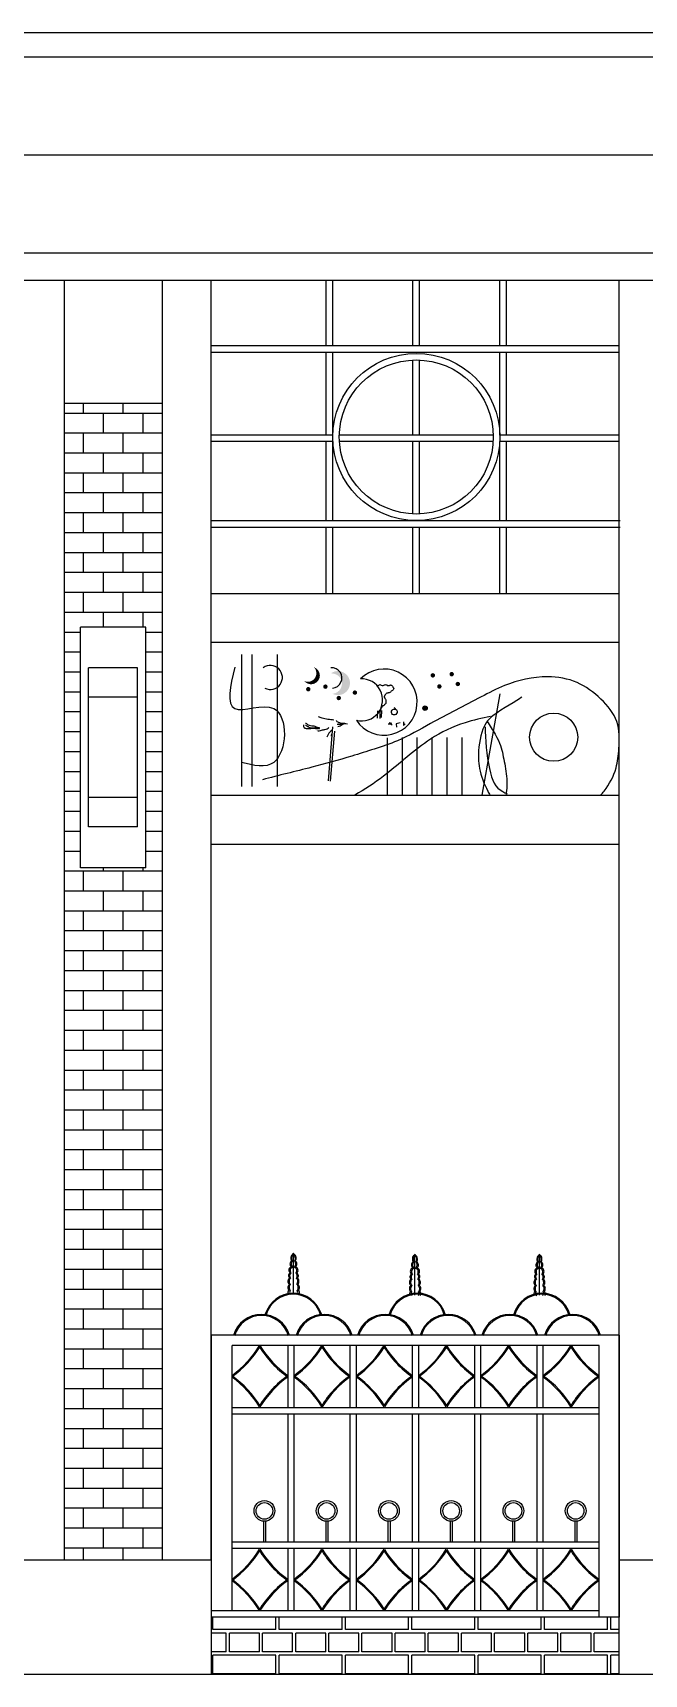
# Model space of a CAD drawing. Extents: x 3796 to 53512, y 4092 to 20812.
# Drawn here: x 39487 to 43234, y 9162 to 19214 of the extents above; entities that cross this region are included whole.
import ezdxf

# ---------------------------------------------------------------- set-up
doc = ezdxf.new("R2010")
doc.units = 0
doc.layers.get('0').update_dxf_attribs({"linetype": 'CONTINUOUS'})
for name, color, linetype in [('C1', 6, 'CONTINUOUS'), ('C2', 5, 'CONTINUOUS'), ('LAYER1', 3, 'CONTINUOUS'), ('LAYER2', 4, 'CONTINUOUS'), ('S1', 140, 'CONTINUOUS'), ('S2', 3, 'CONTINUOUS'), ('WALL', 7, 'CONTINUOUS')]:
    doc.layers.add(name, color=color, linetype=linetype)

msp = doc.modelspace()

# ---------------------------------------------------------------- hatches: boundary and pattern name
h = msp.add_hatch()
h.set_pattern_fill('AR-B816', color=256, scale=0.6, style=0)
h.set_pattern_definition([(180, (35652.68008801899, 5912.27913622913), (0, 121.92), []), (90, (35652.68008801899, 5912.27913622913), (121.92, 121.92), [121.92, -121.92])])
h.paths.add_polyline_path([(39681.96465983039, 16946.0423592557), (40281.93411965232, 16946.0423592557), (40281.93411965232, 9861.903198441878), (39681.96465983039, 9861.903198441878)])
h.paths.add_polyline_path([(39781.96465983039, 15574.76394182938), (39781.96465983039, 14100.18327650123), (40181.93411965232, 14100.18327650123), (40181.93411965232, 15574.76394182938)], flags=16)
h.paths.add_polyline_path([(39831.96465983039, 15324.76394182939), (39831.96465983039, 14350.18327650124), (40131.93411965232, 14350.18327650123), (40131.93411965232, 15324.76394182939)], flags=0)
h.paths.add_polyline_path([(39831.96465983039, 15144.76394182938), (39831.96465983039, 15324.76394182939), (40131.93411965232, 15324.76394182939), (40131.93411965232, 15144.76394182939)], flags=0)
h.paths.add_polyline_path([(40131.93411965232, 14530.18327650123), (39831.96465983039, 14530.18327650124), (39831.96465983039, 15144.76394182939), (40131.93411965232, 15144.76394182939)], flags=0)
h.paths.add_polyline_path([(39831.96465983039, 14350.18327650124), (39831.96465983039, 14530.18327650123), (40131.93411965232, 14530.18327650123), (40131.93411965232, 14350.18327650123)], flags=0)
h = msp.add_hatch()
h.set_pattern_fill('AR-BRELM', color=9, scale=2, style=0)
h.set_pattern_definition([(180, (39351.72380450536, 5912.27913622913), (0, 270.968), [387.35, -19.05]), (180, (39351.72380450536, 6026.579136229129), (0, 270.968), [387.35, -19.05]), (180, (39250.12380450537, 6047.76273622913), (0, 270.968), [184.15, -19.05]), (180, (39250.12380450537, 6162.06313622913), (0, 270.968), [184.15, -19.05]), (90, (39351.72380450536, 5912.27913622913), (406.4, 2.488400110967071e-14), [114.3, -156.6672]), (90, (39370.77380450536, 5912.27913622913), (406.4, 2.488400110967071e-14), [114.3, -156.6672]), (90, (39250.12380450537, 6047.76273622913), (203.2, 1.244200055483535e-14), [114.3, -156.6672]), (90, (39269.17380450536, 6047.76273622913), (203.2, 1.244200055483535e-14), [114.3, -156.6672])])
h.paths.add_polyline_path([(43081.00837631676, 9511.903198441878), (43081.00837631676, 9161.903198441878), (40581.96465983039, 9161.903198441878), (40581.96465983039, 9511.903198441883)])
at = {"layer": 'S1'}
h = msp.add_hatch(color=0, dxfattribs=at)
edge = h.paths.add_edge_path()
edge.add_arc((41192.72903657464, 15277.90601726151), 53.66353730813665, 219.5939365912793, 431.7047182304001)
edge.add_arc((41172.49627839558, 15291.73410551713), 52.46827796390704, -113.73556782920753, 45.03422265088642, ccw=False)
h = msp.add_hatch(color=0, dxfattribs=at)
edge = h.paths.add_edge_path()
edge.add_arc((41357.36004481212, 15231.35171650339), 73.58326706193658, 242.9458096081746, 486.5887602035631)
edge.add_arc((41319.22080736486, 15228.17100473667), 62.52556347338918, -85.71557468755441, 95.25014449929239, ccw=False)
h = msp.add_hatch(color=0, dxfattribs=at)
edge = h.paths.add_edge_path()
edge.add_arc((41938.64176915313, 15278.57639229681), 13.5397979893374, 0, 360)
h = msp.add_hatch(color=0, dxfattribs=at)
edge = h.paths.add_edge_path()
edge.add_arc((42054.26378632233, 15286.11118060834), 13.5397979893374, 0, 360)
h = msp.add_hatch(color=0, dxfattribs=at)
edge = h.paths.add_edge_path()
edge.add_arc((41175.2796654303, 15193.85833656453), 13.5397979893374, 0, 360)
h = msp.add_hatch(color=0, dxfattribs=at)
edge = h.paths.add_edge_path()
edge.add_arc((41280.2435952345, 15209.43509901607), 13.5397979893374, 0, 360)
h = msp.add_hatch(color=0, dxfattribs=at)
edge = h.paths.add_edge_path()
edge.add_arc((41461.07253681492, 15173.08932510147), 13.5397979893374, 0, 360)
h = msp.add_hatch(color=0, dxfattribs=at)
edge = h.paths.add_edge_path()
edge.add_arc((41978.85812639414, 15210.76326665914), 13.5397979893374, 0, 360)
h = msp.add_hatch(color=0, dxfattribs=at)
edge = h.paths.add_edge_path()
edge.add_arc((42091.96661628641, 15225.83285869913), 13.5397979893374, 0, 360)
h = msp.add_hatch(color=0, dxfattribs=at)
edge = h.paths.add_edge_path()
edge.add_arc((41362.34409321621, 15139.85889442701), 13.5397979893374, 0, 360)
h = msp.add_hatch(color=0, dxfattribs=at)
edge = h.paths.add_edge_path()
edge.add_arc((41890.88483008141, 15077.64863204356), 13.5397979893374, 0, 360)

# ---------------------------------------------------------------- linework, layer by layer
msp.add_line((39682.39313573887, 16946.0423592557), (40281.93411965232, 16946.0423592557))
at = {"color": 3}
for p, q in [((40581.00837631676, 11237.40319844185), (40581.00837631676, 9511.903198441883)), ((43081.00837631676, 11237.40319844186), (40581.00837631676, 11237.40319844185)), ((40708.00837631676, 9550.04605558473), (40708.00837631676, 11173.83176987043)), ((42958.43694774528, 11173.83176987044), (40708.00837631676, 11173.83176987043)), ((41051.29409060244, 10792.40319844188), (41051.29409060244, 11173.83176987044)), ((41089.43694774528, 10792.40319844188), (41089.43694774528, 11173.83176987044)), ((41432.72266203096, 10792.40319844188), (41432.72266203096, 11173.83176987044)), ((41470.86551917386, 10792.40319844188), (41470.86551917386, 11173.83176987044)), ((41814.1512334596, 10792.40319844188), (41814.1512334596, 11173.83176987044)), ((41852.29409060244, 10792.40319844188), (41852.29409060244, 11173.83176987044)), ((42195.57980488818, 10792.40319844188), (42195.57980488812, 11173.83176987044)), ((42233.72266203096, 10792.40319844188), (42233.72266203096, 11173.83176987044)), ((42577.00837631676, 10792.40319844188), (42577.00837631676, 11173.83176987044)), ((42615.1512334596, 10792.40319844188), (42615.1512334596, 11173.83176987044)), ((42958.43694774528, 9511.903198441878), (42958.43694774528, 11173.83176987044)), ((43081.00837631676, 11237.40319844186), (43081.00837631676, 9511.903198441878)), ((42958.43694774528, 10792.40319844186), (40708.00837631676, 10792.40319844186)), ((42958.43694774528, 10754.26034129901), (40708.00837631676, 10754.26034129901)), ((41051.29409060244, 9969.617484156168), (41051.29409060244, 10754.26034129902)), ((41089.43694774539, 9969.617484156168), (41089.43694774528, 10754.26034129902)), ((41432.72266203108, 9969.617484156168), (41432.72266203108, 10754.26034129902)), ((41470.86551917392, 9969.617484156168), (41470.86551917392, 10754.26034129902)), ((41814.1512334596, 9969.617484156168), (41814.1512334596, 10754.26034129902)), ((41852.29409060244, 9969.617484156168), (41852.29409060244, 10754.26034129902)), ((42195.57980488824, 9969.617484156168), (42195.57980488824, 10754.26034129902)), ((42233.72266203108, 9969.617484156168), (42233.72266203108, 10754.26034129902)), ((42577.00837631676, 9969.617484156168), (42577.00837631676, 10754.26034129902)), ((42615.1512334596, 9969.617484156168), (42615.1512334596, 10754.26034129902)), ((42958.43694774539, 9969.617484156168), (40708.00837631676, 9969.61748415616)), ((42958.43694774528, 9931.474627013298), (40708.00837631676, 9931.474627013291)), ((41051.29409060244, 9550.046055584733), (41051.29409060244, 9931.474627013298)), ((41089.43694774528, 9550.046055584733), (41089.43694774528, 9931.474627013298)), ((41432.72266203096, 9550.046055584733), (41432.72266203096, 9931.474627013298)), ((41470.86551917392, 9550.046055584733), (41470.86551917392, 9931.474627013298)), ((41814.1512334596, 9550.046055584733), (41814.1512334596, 9931.474627013298)), ((41852.29409060244, 9550.046055584733), (41852.29409060244, 9931.474627013298)), ((42195.57980488818, 9550.046055584733), (42195.57980488812, 9931.474627013298)), ((42233.72266203096, 9550.046055584733), (42233.72266203096, 9931.474627013298)), ((42577.00837631676, 9550.046055584733), (42577.00837631676, 9931.474627013298)), ((42615.1512334596, 9550.046055584733), (42615.1512334596, 9931.474627013298)), ((42958.43694774528, 9550.046055584748), (40581.00837631676, 9550.04605558473))]:
    msp.add_line(p, q, dxfattribs=at)
at = {"color": 2}
msp.add_line((43081.00837631676, 9511.903198441878), (40581.00837631676, 9511.903198441883), dxfattribs=at)
at = {"color": 6}
msp.add_line((4370.703942794167, 9161.903198441878), (53143.32671120177, 9161.903198441878), dxfattribs=at)
at = {"layer": 'C1', "color": 0}
for p, q in [((42349.58062712942, 15165.46987314151), (42238.38139420913, 14545.67639758668)), ((41658.78513183882, 14896.72800187822), (41658.78513183882, 14545.67639758668)), ((41750.1854590145, 14898.78428341355), (41750.1854590145, 14545.67639758668)), ((41841.5857861902, 14898.78428341355), (41841.5857861902, 14545.67639758668)), ((41932.98611336588, 14898.78428341355), (41932.98611336588, 14545.67639758668)), ((42024.38644054156, 14898.78428341355), (42024.38644054156, 14545.67639758668)), ((42115.78676771725, 14898.78428341355), (42115.78676771724, 14545.67639758668))]:
    msp.add_line(p, q, dxfattribs=at)
for points, knots in [([(42966.69646778852, 14545.67639758672), (42974.07020298843, 14553.57271562547), (43016.1157185924, 14601.86763477169), (43066.29159659224, 14697.27974901757), (43081.76770455109, 14844.47918721253), (43085.38130829905, 15003.05611690206), (42970.16322048405, 15141.16714962865), (42827.07886856185, 15248.57134104889), (42612.26908377498, 15284.73893142546), (42408.59008135678, 15237.25166539364), (42177.78447092504, 15117.50117916076), (41959.22974044507, 15005.5327645006), (41748.03057469548, 14882.64923801286), (41581.86408675316, 14827.3546504445), (41406.82222972254, 14773.26213372939), (41178.79774150105, 14708.21467089476), (40994.6443437874, 14666.65444765126), (40894.53817179666, 14638.97814549282)], [1322.016420127983, 1322.016420127983, 1322.016420127983, 1322.016420127983, 1350.61216508063, 1491.283228660395, 1596.307054165362, 1743.540751919066, 1891.607403821811, 2049.050699976684, 2210.831882761553, 2448.954584205213, 2588.682625787107, 2898.533089911914, 3099.628804733215, 3232.528199355137, 3360.534853383208, 3584.760311003462, 3859.688998143266, 3859.688998143266, 3859.688998143266, 3859.688998143266]), ([(42482.95561793888, 15146.5861885742), (42488.88584093613, 15140.20186037824), (42298.08889786834, 15041.98799158322), (42233.76750557496, 14948.51808348191), (42212.91665091459, 14808.5979904281), (42225.24349809264, 14680.11293266815), (42255.74770171247, 14606.79061354462), (42283.93903524787, 14553.82140105044), (42288.53647461645, 14545.67639758668)], [21.73046519035779, 21.73046519035779, 21.73046519035779, 21.73046519035779, 147.3147002819731, 265.8309807834028, 424.8593972372786, 479.1138593018229, 609.2597200527362, 633.358473244578, 633.358473244578, 633.358473244578, 633.358473244578]), ([(42271.36560997673, 14996.27846692808), (42287.04842154851, 14973.01673658186), (42352.01490213587, 14870.68224385104), (42364.62341048441, 14807.18841313414), (42392.25295330759, 14675.31369627807), (42393.78238700188, 14592.59353300381), (42386.96263318824, 14550.2581484997), (42386.14221394643, 14545.67639758668)], [116.252863353189, 116.252863353189, 116.252863353189, 116.252863353189, 200.4593652286806, 407.3942069712157, 591.3608311126418, 770.0981686327405, 791.8347867410607, 791.8347867410607, 791.8347867410607, 791.8347867410607]), ([(42260.21097736732, 14963.56653928327), (42257.92330899246, 14893.15129989817), (42282.18747870441, 14669.14019657545), (42324.98854625101, 14585.55384849637), (42384.46106198806, 14557.65023441946), (42393.37354890699, 14553.46862897753)], [148.4861633262509, 148.4861633262509, 148.4861633262509, 148.4861633262509, 391.8978106899884, 644.8650017791298, 689.4568826424105, 689.4568826424105, 689.4568826424105, 689.4568826424105])]:
    msp.add_open_spline(points, degree=3, knots=knots, dxfattribs=at)
at = {"layer": 'C2', "color": 0}
msp.add_open_spline([(42291.78906616291, 15027.22443833927), (42239.37729549016, 15015.92883268495), (42110.69135108963, 14988.1948778396), (41878.28318111267, 14876.03455248727), (41683.10513312463, 14685.89713954772), (41522.13859218889, 14580.27570399788), (41461.51688591678, 14545.67639758668)], degree=3, knots=[0, 0, 0, 0, 141.6853911020555, 347.8783129761464, 672.0105159860849, 856.3274892976178, 856.3274892976178, 856.3274892976178, 856.3274892976178], dxfattribs=at)
at = {"layer": 'LAYER1'}
for p, q in [((48780.63002693048, 19213.53203525393), (7214.632275710221, 19213.53203525393)), ((48780.63002693048, 17863.53203525393), (7214.632275710221, 17863.53203525393)), ((40580.97783613869, 9861.903198441878), (40580.97783613869, 17696.0423592557)), ((43080.97783613869, 9861.903198441878), (43080.97783613869, 17696.0423592557)), ((40580.97783613869, 15780.96688461427), (43080.97783613869, 15780.96688461428)), ((40581.93411965232, 14245.67639758668), (43080.97783613869, 14245.67639758668)), ((39382.39313573887, 9861.903198441878), (40581.93411965232, 9861.903198441878)), ((40581.93411965232, 9161.903198441878), (40581.93411965232, 9861.903198441878)), ((43080.97783613869, 9161.903198441878), (43080.97783613869, 9861.903198441878)), ((43080.97783613869, 9861.903198441878), (44280.51882005216, 9861.903198441878)), ((39382.39313573887, 9161.903198441878), (40581.93411965232, 9161.903198441878)), ((43080.97783613869, 9161.903198441878), (44280.51882005216, 9161.903198441878))]:
    msp.add_line(p, q, dxfattribs=at)
at = {"layer": 'LAYER1', "color": 4}
for p, q in [((48780.63002693048, 19063.53203525393), (7214.632275710221, 19063.53203525393)), ((48780.63002693048, 18463.53203525393), (7214.632275710221, 18463.53203525393)), ((48780.63002693048, 17696.0423592557), (7214.632275710221, 17696.0423592557)), ((39682.39313573887, 9861.903198441878), (39682.39313573887, 17696.0423592557)), ((40281.93411965232, 9861.903198441878), (40281.93411965232, 17696.0423592557)), ((41285.81431091972, 17296.07387574551), (41285.81431091972, 17692.86167414105)), ((41325.81431091972, 17296.07387574551), (41325.81431091972, 17692.86167414105)), ((41813.9453718371, 17696.04235925569), (41813.9453718371, 17296.07387574551)), ((41853.9453718371, 17696.04235925569), (41853.9453718371, 17296.07387574551)), ((42349.03890416287, 17296.07387574551), (42349.03890416287, 17696.04235925569)), ((42389.03890416287, 17296.07387574551), (42389.03890416287, 17696.04235925569)), ((43080.97783613869, 17296.07387574551), (40580.97783613869, 17296.07387574551)), ((43080.97783613869, 17256.07387574551), (40580.97783613869, 17256.07387574551)), ((41285.81431091972, 16750.33851673624), (41285.81431091972, 17256.07387574551)), ((41325.81431091972, 16750.33851673624), (41325.81431091972, 17256.07387574551)), ((41813.9453718371, 17209.66918184554), (41813.9453718371, 16750.33851673624)), ((41853.9453718371, 17209.96161542657), (41853.9453718371, 16750.33851673624)), ((42349.03890416287, 16750.33851673624), (42349.03890416287, 17256.07387574551)), ((42389.03890416287, 16750.33851673624), (42389.03890416287, 17256.07387574551)), ((41325.78035304991, 16750.33851673624), (40580.97783613869, 16750.33851673624)), ((41326.41921436037, 16710.33851673624), (40580.97783613869, 16710.33851673624)), ((41285.81431091972, 16226.99224955732), (41285.81431091972, 16710.33851673624)), ((41325.81431091972, 16226.9932489408), (41325.81431091972, 16710.33851673624)), ((42308.9901388174, 16750.33851673624), (41365.79195976725, 16750.33851673624)), ((42308.29699831503, 16710.33851673624), (41366.48510026962, 16710.33851673624)), ((41813.9453718371, 16710.33851673624), (41813.9453718371, 16267.34006202443)), ((41853.9453718371, 16710.33851673624), (41853.9453718371, 16267.0476284434)), ((43080.97783613869, 16710.33851673624), (42348.36288422428, 16710.33851673624)), ((43080.97783613869, 16750.33851673624), (42349.00174553473, 16750.33851673624)), ((42349.03890416287, 16227.0188137846), (42349.03890416287, 16710.33851673624)), ((42389.03890416287, 16227.01981316808), (42389.03890416287, 16710.33851673624)), ((40580.97733644697, 16226.97463949666), (43086.91240784377, 16227.0372492493)), ((40580.97833583043, 16186.97463950914), (43086.91340722725, 16187.03724926178)), ((41285.81431091972, 15780.96688461427), (41285.81431091972, 16186.99224954483)), ((41325.81431091972, 15780.96688461427), (41325.81431091972, 16186.99324892831)), ((41813.9453718371, 16187.00544468124), (41813.9453718371, 15780.96688461427)), ((41853.9453718371, 16187.00644406472), (41853.9453718371, 15780.96688461427)), ((42349.03890416287, 15780.96688461427), (42349.03890416287, 16187.01881377211)), ((42389.03890416287, 15780.96688461427), (42389.03890416287, 16187.01981315559)), ((39779.56253653853, 14100.18327650123), (39779.56253653853, 15574.76394182938)), ((40179.53199636048, 15574.76394182938), (39779.56253653853, 15574.76394182938)), ((40179.53199636048, 14100.18327650123), (40179.53199636048, 15574.76394182938)), ((40580.97783613869, 15480.96688461428), (43080.97783613869, 15480.96688461428)), ((39829.56253653853, 14350.18327650124), (39829.56253653853, 15324.76394182939)), ((40129.53199636048, 15324.76394182939), (39829.56253653853, 15324.76394182939)), ((40129.53199636048, 14350.18327650124), (40129.53199636048, 15324.76394182938)), ((40129.53199636048, 15144.76394182939), (39829.56253653853, 15144.76394182939)), ((40129.53199636048, 14530.18327650123), (39829.56253653853, 14530.18327650124)), ((40581.93411965232, 14545.67639758668), (43080.97783613869, 14545.67639758668)), ((40129.53199636048, 14350.18327650123), (39829.56253653853, 14350.18327650124)), ((40179.53199636048, 14100.18327650123), (39779.56253653853, 14100.18327650123))]:
    msp.add_line(p, q, dxfattribs=at)
for radius in [511.7475408595587, 471.7475408595587]:
    msp.add_circle((41837.39104929232, 16738.50462193499), radius, dxfattribs=at)
at = {"layer": 'LAYER2', "color": 9, "linetype": 'BYBLOCK'}
for p, q in [((41084.46217806281, 11488.36680666301), (41084.46217806281, 11734.89039338652)), ((41828.7017306307, 11482.00966380587), (41828.7017306307, 11728.53325052937)), ((42591.5379422662, 11482.00966380587), (42591.5379422662, 11728.53325052937)), ((40900.84728297569, 10098.30092777362), (40900.84728297569, 9970.166198527115)), ((40913.56156869001, 10098.30092777362), (40913.56156869001, 9970.166198527115)), ((41282.27585440421, 10098.30092777362), (41282.27585440421, 9970.166198527115)), ((41294.99014011853, 10098.30092777362), (41294.99014011853, 9970.166198527115)), ((41663.70442583285, 10098.30092777362), (41663.70442583285, 9970.166198527115)), ((41676.41871154711, 10098.30092777362), (41676.41871154711, 9970.166198527115)), ((42045.13299726137, 10098.30092777362), (42045.13299726137, 9970.166198527115)), ((42057.84728297569, 10098.30092777362), (42057.84728297569, 9970.166198527115)), ((42426.56156869001, 10098.30092777362), (42426.56156869001, 9970.166198527115)), ((42439.27585440421, 10098.30092777362), (42439.27585440421, 9970.166198527115)), ((42807.99014011853, 10098.30092777362), (42807.99014011853, 9970.166198527115)), ((42820.70442583285, 10098.30092777362), (42820.70442583285, 9970.166198527115))]:
    msp.add_line(p, q, dxfattribs=at)
for centre, radius in [((40906.59983962426, 10161.7555195851), 63.57142857142858), ((40906.59983962426, 10161.7555195851), 50.85714285714286), ((41288.02841105284, 10161.7555195851), 63.57142857142858), ((41288.02841105284, 10161.7555195851), 50.85714285714286), ((41669.45698248142, 10161.7555195851), 63.57142857142858), ((41669.45698248142, 10161.7555195851), 50.85714285714286), ((42050.88555390994, 10161.7555195851), 63.57142857142858), ((42050.88555390994, 10161.7555195851), 50.85714285714286), ((42432.31412533858, 10161.7555195851), 63.57142857142858), ((42432.31412533858, 10161.7555195851), 50.85714285714286), ((42813.7426967671, 10161.7555195851), 63.57142857142858), ((42813.7426967671, 10161.7555195851), 50.85714285714286)]:
    msp.add_circle(centre, radius, dxfattribs=at)
for centre, radius, start, end in [((41085.49364714091, 11674.6652749015), 22.43089684394824, 122.6551591692148, 233.9732418949021), ((41100.04164557589, 11710.0307898736), 31.33509967325241, 114.3328853851093, 211.7311432355765), ((41100.16800791589, 11674.01260923787), 30.06746477867847, 142.7070625447905, 222.7511871794533), ((41108.35170442959, 11707.95917896684), 35.48433939715078, 131.4964130740086, 205.212803811688), ((41069.19878601416, 11710.0307898736), 31.33509967325241, 328.2688567644235, 65.66711461489076), ((41060.88872716045, 11707.95917896684), 35.48433939715078, 334.787196188312, 48.50358692599145), ((41069.07242367422, 11674.01260923787), 30.06746477867847, 317.2488128205467, 37.2929374552095), ((41083.74678444914, 11674.6652749015), 22.43089684394824, 306.0267581050979, 57.34484083078517), ((41829.73319970885, 11668.30813204435), 22.43089684394824, 122.6551591692148, 233.9732418949021), ((41844.28119814384, 11703.67364701646), 31.33509967325241, 114.3328853851093, 211.7311432355765), ((41844.40756048378, 11667.65546638073), 30.06746477867847, 142.7070625447905, 222.7511871794533), ((41852.59125699754, 11701.6020361097), 35.48433939715078, 131.4964130740086, 205.212803811688), ((41813.43833858211, 11703.67364701646), 31.33509967325241, 328.2688567644235, 65.66711461489076), ((41805.1282797284, 11701.6020361097), 35.48433939715078, 334.787196188312, 48.50358692599145), ((41813.3119762421, 11667.65546638073), 30.06746477867847, 317.2488128205467, 37.2929374552095), ((41827.98633701703, 11668.30813204435), 22.43089684394824, 306.0267581050979, 57.34484083078517), ((42592.5694113443, 11668.30813204435), 22.43089684394824, 122.6551591692148, 233.9732418949021), ((42607.11740977928, 11703.67364701646), 31.33509967325241, 114.3328853851093, 211.7311432355765), ((42607.24377211922, 11667.65546638073), 30.06746477867847, 142.7070625447905, 222.7511871794533), ((42615.42746863298, 11701.6020361097), 35.48433939715078, 131.4964130740086, 205.212803811688), ((42576.27455021755, 11703.67364701646), 31.33509967325241, 328.2688567644235, 65.66711461489076), ((42567.96449136384, 11701.6020361097), 35.48433939715078, 334.787196188312, 48.50358692599145), ((42576.14818787754, 11667.65546638073), 30.06746477867847, 317.2488128205467, 37.2929374552095), ((42590.82254865253, 11668.30813204435), 22.43089684394824, 306.0267581050979, 57.34484083078517), ((41075.11003928759, 11567.89227443706), 24.26818227019692, 124.3989185014744, 225.6308238198863), ((41071.75332441343, 11602.50041562873), 17.88538866712619, 117.1956948580997, 234.6276610421008), ((41078.72407707472, 11634.99893890148), 22.4634973144718, 106.6156875893932, 227.60780009652), ((41083.35754837636, 11567.53025006581), 25.69731579888855, 129.4155926153565, 223.0733625931755), ((41084.86549738998, 11602.33063031497), 23.7358741417687, 132.3272872481233, 219.0316010252278), ((41084.93087494873, 11632.74530535491), 21.18005302707249, 107.1002722533291, 215.3468406377065), ((41067.96193622634, 11620.70978789144), 0.376241790272891, 215.3468406378264, 324.6531593624134), ((41084.30955664138, 11632.74530535491), 21.18005302707249, 324.6531593622935, 72.89972774667089), ((41090.51635451533, 11634.99893890148), 22.4634973144718, 312.3921999034799, 73.38431241060674), ((41084.37493420007, 11602.33063031497), 23.7358741417687, 320.9683989747723, 47.67271275187675), ((41101.27849536371, 11620.70978789144), 0.376241790272891, 215.3468406375866, 324.6531593621737), ((41085.88288321369, 11567.53025006581), 25.69731579888855, 316.9266374068245, 50.58440738464353), ((41097.48710717662, 11602.50041562873), 17.88538866712619, 305.3723389578992, 62.80430514190034), ((41094.13039230252, 11567.89227443706), 24.26818227019692, 314.3691761801138, 55.60108149852562), ((41819.34959185553, 11561.53513157991), 24.26818227019692, 124.3989185014744, 225.6308238198863), ((41815.99287698138, 11596.14327277158), 17.88538866712619, 117.1956948580997, 234.6276610421008), ((41822.96362964267, 11628.64179604433), 22.4634973144718, 106.6156875893932, 227.60780009652), ((41827.59710094425, 11561.17310720866), 25.69731579888855, 129.4155926153565, 223.0733625931755), ((41829.10504995786, 11595.97348745782), 23.7358741417687, 132.3272872481233, 219.0316010252278), ((41829.17042751668, 11626.38816249776), 21.18005302707249, 107.1002722533291, 215.3468406377065), ((41812.20148879429, 11614.3526450343), 0.376241790272891, 215.3468406378264, 324.6531593624134), ((41828.54910920926, 11626.38816249776), 21.18005302707249, 324.6531593622935, 72.89972774667089), ((41834.75590708327, 11628.64179604433), 22.4634973144718, 312.3921999034799, 73.38431241060674), ((41828.61448676802, 11595.97348745782), 23.7358741417687, 320.9683989747723, 47.67271275187675), ((41845.5180479316, 11614.3526450343), 0.376241790272891, 215.3468406375866, 324.6531593621737), ((41830.12243578163, 11561.17310720866), 25.69731579888855, 316.9266374068245, 50.58440738464353), ((41841.72665974451, 11596.14327277158), 17.88538866712619, 305.3723389578992, 62.80430514190034), ((41838.36994487041, 11561.53513157991), 24.26818227019692, 314.3691761801138, 55.60108149852562), ((42582.18580349092, 11561.53513157991), 24.26818227019692, 124.3989185014744, 225.6308238198863), ((42578.82908861682, 11596.14327277158), 17.88538866712619, 117.1956948580997, 234.6276610421008), ((42585.79984127811, 11628.64179604433), 22.4634973144718, 106.6156875893932, 227.60780009652), ((42590.43331257969, 11561.17310720866), 25.69731579888855, 129.4155926153565, 223.0733625931755), ((42591.9412615933, 11595.97348745782), 23.7358741417687, 132.3272872481233, 219.0316010252278), ((42592.00663915206, 11626.38816249776), 21.18005302707249, 107.1002722533291, 215.3468406377065), ((42575.03770042973, 11614.3526450343), 0.376241790272891, 215.3468406378264, 324.6531593624134), ((42591.3853208447, 11626.38816249776), 21.18005302707249, 324.6531593622935, 72.89972774667089), ((42597.59211871871, 11628.64179604433), 22.4634973144718, 312.3921999034799, 73.38431241060674), ((42591.45069840346, 11595.97348745782), 23.7358741417687, 320.9683989747723, 47.67271275187675), ((42608.35425956704, 11614.3526450343), 0.376241790272891, 215.3468406375866, 324.6531593621737), ((42592.95864741707, 11561.17310720866), 25.69731579888855, 316.9266374068245, 50.58440738464353), ((42604.56287138, 11596.14327277158), 17.88538866712619, 305.3723389578992, 62.80430514190034), ((42601.20615650585, 11561.53513157991), 24.26818227019692, 314.3691761801138, 55.60108149852562), ((41083.76517798565, 11315.89823558059), 178.8703858140921, 16.34318269872506, 163.6568173012749), ((41083.76517798565, 11315.89823558059), 172.5132429569492, 16.34318269872506, 163.6568173012749), ((41068.22553909662, 11497.57385983016), 17.9847746597803, 123.9556087857402, 218.3188456619571), ((41075.11003928759, 11529.80227332601), 24.26818227019692, 124.3989185014744, 225.6308238198863), ((41083.35754837636, 11529.44024895477), 25.69731579888855, 129.4155926153565, 223.0733625931755), ((41077.37829135986, 11501.14622237016), 16.61936390107229, 139.9326683382924, 236.4644827228722), ((41094.38890629802, 11501.14622237016), 16.61936390107229, 303.5355172771278, 40.06733166170765), ((41088.47580461163, 11529.44024895477), 25.69731579888855, 316.9266374068245, 50.58440738464353), ((41096.7233137004, 11529.80227332601), 24.26818227019692, 314.3691761801138, 55.60108149852562), ((41103.54165856126, 11497.57385983016), 17.9847746597803, 321.6811543380429, 56.04439121425982), ((41843.31220912537, 11315.89823558059), 178.8703858140921, 16.34318269872506, 163.6568173012749), ((41843.31220912537, 11315.89823558059), 172.5132429569492, 16.34318269872506, 163.6568173012749), ((41812.46509166457, 11491.21671697302), 17.9847746597803, 123.9556087857402, 218.3188456619571), ((41819.34959185553, 11523.44513046886), 24.26818227019692, 124.3989185014744, 225.6308238198863), ((41827.59710094425, 11523.08310609763), 25.69731579888855, 129.4155926153565, 223.0733625931755), ((41821.61784392775, 11494.78907951302), 16.61936390107229, 139.9326683382924, 236.4644827228722), ((41838.62845886597, 11494.78907951302), 16.61936390107229, 303.5355172771278, 40.06733166170765), ((41832.71535717957, 11523.08310609763), 25.69731579888855, 316.9266374068245, 50.58440738464353), ((41840.96286626835, 11523.44513046886), 24.26818227019692, 314.3691761801138, 55.60108149852562), ((41847.78121112915, 11491.21671697302), 17.9847746597803, 321.6811543380429, 56.04439121425982), ((42606.14842076075, 11315.89823558059), 178.8703858140921, 16.34318269872506, 163.6568173012749), ((42606.14842076075, 11315.89823558059), 172.5132429569492, 16.34318269872506, 163.6568173012749), ((42575.30130329995, 11491.21671697302), 17.9847746597803, 123.9556087857402, 218.3188456619571), ((42582.18580349092, 11523.44513046886), 24.26818227019692, 124.3989185014744, 225.6308238198863), ((42590.43331257969, 11523.08310609763), 25.69731579888855, 129.4155926153565, 223.0733625931755), ((42584.45405556319, 11494.78907951302), 16.61936390107229, 139.9326683382924, 236.4644827228722), ((42601.46467050141, 11494.78907951302), 16.61936390107229, 303.5355172771278, 40.06733166170765), ((42595.55156881501, 11523.08310609763), 25.69731579888855, 316.9266374068245, 50.58440738464353), ((42603.79907790373, 11523.44513046886), 24.26818227019692, 314.3691761801138, 55.60108149852562), ((42610.61742276465, 11491.21671697302), 17.9847746597803, 321.6811543380429, 56.04439121425982), ((40888.77601875026, 11186.03567024298), 178.8703858140921, 16.34318269872506, 163.6568173012749), ((40888.77601875026, 11186.03567024298), 172.5132429569492, 16.34318269872506, 163.6568173012749), ((41272.25641371798, 11186.03567024298), 178.8703858140921, 16.34318269872506, 163.6568173012749), ((41272.25641371798, 11186.03567024298), 172.5132429569492, 16.34318269872506, 163.6568173012749), ((41648.32304989004, 11186.03567024298), 178.8703858140921, 16.34318269872506, 163.6568173012749), ((41648.32304989004, 11186.03567024298), 172.5132429569492, 16.34318269872506, 163.6568173012749), ((42031.8034448577, 11186.03567024298), 178.8703858140921, 16.34318269872506, 163.6568173012749), ((42031.8034448577, 11186.03567024298), 172.5132429569492, 16.34318269872506, 163.6568173012749), ((42411.15926152548, 11186.03567024298), 178.8703858140921, 16.34318269872506, 163.6568173012749), ((42411.15926152548, 11186.03567024298), 172.5132429569492, 16.34318269872506, 163.6568173012749), ((42794.63965649308, 11186.03567024298), 178.8703858140921, 16.34318269872506, 163.6568173012749), ((42794.63965649308, 11186.03567024298), 172.5132429569492, 16.34318269872506, 163.6568173012749), ((40342.02636152361, 11500.5481232766), 626.7672371324344, 305.7267396523448, 328.5823712917137), ((40342.02636152361, 11500.5481232766), 633.1243799895773, 305.3140019819627, 328.5823712917137), ((41414.12375305699, 11500.5481232766), 633.1243799895773, 211.4176287082863, 235.0348548284749), ((41414.12375305699, 11500.5481232766), 626.7672371324344, 211.4176287082863, 234.6274488174629), ((40723.45493295219, 11500.5481232766), 626.7672371324344, 305.7267396523448, 328.5823712917137), ((40723.45493295219, 11500.5481232766), 633.1243799895773, 305.3140019819627, 328.5823712917137), ((41795.55232448556, 11500.5481232766), 633.1243799895773, 211.4176287082863, 235.0348548284749), ((41795.55232448556, 11500.5481232766), 626.7672371324344, 211.4176287082863, 234.6274488174629), ((41104.88350438071, 11500.5481232766), 626.7672371324344, 305.7267396523448, 328.5823712917137), ((41104.88350438071, 11500.5481232766), 633.1243799895773, 305.3140019819627, 328.5823712917137), ((42176.98089591414, 11500.5481232766), 633.1243799895773, 211.4176287082863, 235.0348548284749), ((42176.98089591414, 11500.5481232766), 626.7672371324344, 211.4176287082863, 234.6274488174629), ((41486.31207580935, 11500.5481232766), 626.7672371324344, 305.7267396523448, 328.5823712917137), ((41486.31207580935, 11500.5481232766), 633.1243799895773, 305.3140019819627, 328.5823712917137), ((42558.40946734267, 11500.5481232766), 633.1243799895773, 211.4176287082863, 235.0348548284749), ((42558.40946734267, 11500.5481232766), 626.7672371324344, 211.4176287082863, 234.6274488174629), ((41867.74064723787, 11500.5481232766), 626.7672371324344, 305.7267396523448, 328.5823712917137), ((41867.74064723787, 11500.5481232766), 633.1243799895773, 305.3140019819627, 328.5823712917137), ((42939.8380387713, 11500.5481232766), 633.1243799895773, 211.4176287082863, 235.0348548284749), ((42939.8380387713, 11500.5481232766), 626.7672371324344, 211.4176287082863, 234.6274488174629), ((42249.16921866651, 11500.5481232766), 626.7672371324344, 305.7267396523448, 328.5823712917137), ((42249.16921866651, 11500.5481232766), 633.1243799895773, 305.3140019819627, 328.5823712917137), ((43321.26661019983, 11500.5481232766), 633.1243799895773, 211.4176287082863, 235.0348548284749), ((43321.26661019983, 11500.5481232766), 626.7672371324344, 211.4176287082863, 234.6274488174629), ((40342.02636152361, 10471.62229756751), 633.1243799895773, 31.41762870828629, 54.68599801803733), ((40342.02636152361, 10471.62229756751), 626.7672371324344, 31.41762870828629, 54.27326034765521), ((41414.12375305699, 10471.62229756751), 633.1243799895773, 124.9651451715242, 148.5823712917137), ((41414.12375305699, 10471.62229756751), 626.7672371324344, 125.3725511825362, 148.5823712917137), ((40723.45493295219, 10471.62229756751), 633.1243799895773, 31.41762870828629, 54.68599801803733), ((40723.45493295219, 10471.62229756751), 626.7672371324344, 31.41762870828629, 54.27326034765521), ((41795.55232448556, 10471.62229756751), 633.1243799895773, 124.9651451715242, 148.5823712917137), ((41795.55232448556, 10471.62229756751), 626.7672371324344, 125.3725511825362, 148.5823712917137), ((41104.88350438071, 10471.62229756751), 633.1243799895773, 31.41762870828629, 54.68599801803733), ((41104.88350438071, 10471.62229756751), 626.7672371324344, 31.41762870828629, 54.27326034765521), ((42176.98089591414, 10471.62229756751), 633.1243799895773, 124.9651451715242, 148.5823712917137), ((42176.98089591414, 10471.62229756751), 626.7672371324344, 125.3725511825362, 148.5823712917137), ((41486.31207580935, 10471.62229756751), 633.1243799895773, 31.41762870828629, 54.68599801803733), ((41486.31207580935, 10471.62229756751), 626.7672371324344, 31.41762870828629, 54.27326034765521), ((42558.40946734267, 10471.62229756751), 633.1243799895773, 124.9651451715242, 148.5823712917137), ((42558.40946734267, 10471.62229756751), 626.7672371324344, 125.3725511825362, 148.5823712917137), ((41867.74064723787, 10471.62229756751), 633.1243799895773, 31.41762870828629, 54.68599801803733), ((41867.74064723787, 10471.62229756751), 626.7672371324344, 31.41762870828629, 54.27326034765521), ((42939.8380387713, 10471.62229756751), 633.1243799895773, 124.9651451715242, 148.5823712917137), ((42939.8380387713, 10471.62229756751), 626.7672371324344, 125.3725511825362, 148.5823712917137), ((42249.16921866651, 10471.62229756751), 633.1243799895773, 31.41762870828629, 54.68599801803733), ((42249.16921866651, 10471.62229756751), 626.7672371324344, 31.41762870828629, 54.27326034765521), ((43321.26661019983, 10471.62229756751), 633.1243799895773, 124.9651451715242, 148.5823712917137), ((43321.26661019983, 10471.62229756751), 626.7672371324344, 125.3725511825362, 148.5823712917137), ((40342.02636152361, 10253.15793035333), 626.7672371324344, 305.7267396523448, 328.5823712917137), ((40342.02636152361, 10253.15793035333), 633.1243799895773, 305.3140019819627, 328.5823712917137), ((41414.12375305699, 10253.15793035333), 633.1243799895773, 211.4176287082863, 235.0348548284749), ((41414.12375305699, 10253.15793035333), 626.7672371324344, 211.4176287082863, 234.6274488174629), ((40723.45493295219, 10253.15793035333), 626.7672371324344, 305.7267396523448, 328.5823712917137), ((40723.45493295219, 10253.15793035333), 633.1243799895773, 305.3140019819627, 328.5823712917137), ((41795.55232448556, 10253.15793035333), 633.1243799895773, 211.4176287082863, 235.0348548284749), ((41795.55232448556, 10253.15793035333), 626.7672371324344, 211.4176287082863, 234.6274488174629), ((41104.88350438071, 10253.15793035333), 626.7672371324344, 305.7267396523448, 328.5823712917137), ((41104.88350438071, 10253.15793035333), 633.1243799895773, 305.3140019819627, 328.5823712917137), ((42176.98089591414, 10253.15793035333), 633.1243799895773, 211.4176287082863, 235.0348548284749), ((42176.98089591414, 10253.15793035333), 626.7672371324344, 211.4176287082863, 234.6274488174629), ((41486.31207580935, 10253.15793035333), 626.7672371324344, 305.7267396523448, 328.5823712917137), ((41486.31207580935, 10253.15793035333), 633.1243799895773, 305.3140019819627, 328.5823712917137), ((42558.40946734267, 10253.15793035333), 633.1243799895773, 211.4176287082863, 235.0348548284749), ((42558.40946734267, 10253.15793035333), 626.7672371324344, 211.4176287082863, 234.6274488174629), ((41867.74064723787, 10253.15793035333), 626.7672371324344, 305.7267396523448, 328.5823712917137), ((41867.74064723787, 10253.15793035333), 633.1243799895773, 305.3140019819627, 328.5823712917137), ((42939.8380387713, 10253.15793035333), 633.1243799895773, 211.4176287082863, 235.0348548284749), ((42939.8380387713, 10253.15793035333), 626.7672371324344, 211.4176287082863, 234.6274488174629), ((42249.16921866651, 10253.15793035333), 626.7672371324344, 305.7267396523448, 328.5823712917137), ((42249.16921866651, 10253.15793035333), 633.1243799895773, 305.3140019819627, 328.5823712917137), ((43321.26661019983, 10253.15793035333), 633.1243799895773, 211.4176287082863, 235.0348548284749), ((43321.26661019983, 10253.15793035333), 626.7672371324344, 211.4176287082863, 234.6274488174629), ((40342.02636152361, 9224.232104644247), 633.1243799895773, 31.41762870828629, 54.68599801803733), ((40342.02636152361, 9224.232104644247), 626.7672371324344, 31.41762870828629, 54.27326034765521), ((41414.12375305699, 9224.232104644247), 633.1243799895773, 124.9651451715242, 148.5823712917137), ((41414.12375305699, 9224.232104644247), 626.7672371324344, 125.3725511825362, 148.5823712917137), ((40723.45493295219, 9224.232104644247), 633.1243799895773, 31.41762870828629, 54.68599801803733), ((40723.45493295219, 9224.232104644247), 626.7672371324344, 31.41762870828629, 54.27326034765521), ((41795.55232448556, 9224.232104644247), 633.1243799895773, 124.9651451715242, 148.5823712917137), ((41795.55232448556, 9224.232104644247), 626.7672371324344, 125.3725511825362, 148.5823712917137), ((41104.88350438071, 9224.232104644247), 633.1243799895773, 31.41762870828629, 54.68599801803733), ((41104.88350438071, 9224.232104644247), 626.7672371324344, 31.41762870828629, 54.27326034765521), ((42176.98089591414, 9224.232104644247), 633.1243799895773, 124.9651451715242, 148.5823712917137), ((42176.98089591414, 9224.232104644247), 626.7672371324344, 125.3725511825362, 148.5823712917137), ((41486.31207580935, 9224.232104644247), 633.1243799895773, 31.41762870828629, 54.68599801803733), ((41486.31207580935, 9224.232104644247), 626.7672371324344, 31.41762870828629, 54.27326034765521), ((42558.40946734267, 9224.232104644247), 633.1243799895773, 124.9651451715242, 148.5823712917137), ((42558.40946734267, 9224.232104644247), 626.7672371324344, 125.3725511825362, 148.5823712917137), ((41867.74064723787, 9224.232104644247), 633.1243799895773, 31.41762870828629, 54.68599801803733), ((41867.74064723787, 9224.232104644247), 626.7672371324344, 31.41762870828629, 54.27326034765521), ((42939.8380387713, 9224.232104644247), 633.1243799895773, 124.9651451715242, 148.5823712917137), ((42939.8380387713, 9224.232104644247), 626.7672371324344, 125.3725511825362, 148.5823712917137), ((42249.16921866651, 9224.232104644247), 633.1243799895773, 31.41762870828629, 54.68599801803733), ((42249.16921866651, 9224.232104644247), 626.7672371324344, 31.41762870828629, 54.27326034765521), ((43321.26661019983, 9224.232104644247), 633.1243799895773, 124.9651451715242, 148.5823712917137), ((43321.26661019983, 9224.232104644247), 626.7672371324344, 125.3725511825362, 148.5823712917137)]:
    msp.add_arc(centre, radius, start, end, dxfattribs=at)
at = {"layer": 'S1', "color": 0}
for p, q in [((41598.78225953197, 15061.79891937878), (41597.60913014811, 15016.97667374002)), ((41613.73985370938, 15062.67777909117), (41613.15327560135, 15013.75415953457)), ((41623.7115742169, 15063.26369986277), (41622.24514236296, 15019.906234708)), ((41664.03399605994, 14982.33030341541), (41678.89070127132, 14982.33030341541)), ((41671.46234866564, 14990.21404946554), (41679.35497834022, 14987.43154413176)), ((41678.89070127132, 14982.33030341541), (41681.2120597836, 14976.76530704454)), ((41679.35497834022, 14987.43154413176), (41684.46197243364, 14978.15654541475)), ((41684.46197243364, 14978.15654541475), (41684.46197243364, 14974.44655736529)), ((41737.85332554447, 14988.82279679865), (41714.17540968856, 14982.79404477326)), ((41714.17540968856, 14982.79404477326), (41715.10396382634, 14960.53405928977)), ((41759.67413312483, 14993.46029615716), (41758.74557898704, 14971.20029637699)), ((41758.74557898704, 14971.20029637699), (41769.88812131166, 14980.93905074852)), ((41323.86545112625, 14963.67863359048), (41296.32445383003, 14633.0470720245)), ((41310.79963239039, 14630.87823731514), (41338.37696044724, 14937.72773182654))]:
    msp.add_line(p, q, dxfattribs=at)
msp.add_circle((41890.88483008141, 15077.64863204356), 13.5397979893374, dxfattribs=at)
for centre, radius, start, end in [((40943.16654006803, 15265.97459856546), 73.58326706193658, 242.9458096081746, 126.5887602035632), ((41319.22080736486, 15262.79388679875), 62.52556347338918, 274.2844253124456, 95.25014449929239), ((41639.68188860265, 15114.77007444779), 202.8571479003614, 213.2666707632133, 135.4158760943939), ((41501.85156801361, 15128.42710033662), 128.9112824579745, 255.7261541289369, 92.95639272867041), ((41363.50665037649, 14878.59579850926), 76.39740265766852, 123.0193344350182, 164.1635090156105), ((41333.63307879837, 14906.23763284317), 18.40213108202952, 136.163327220994, 182.691115309644)]:
    msp.add_arc(centre, radius, start, end, dxfattribs=at)
for points, start_tangent in [([(41599.05015193535, 15217.048394591), (41604.41650580153, 15217.048394591), (41612.08272561034, 15221.64296102422), (41617.4491063087, 15221.64296102422), (41628.18181404103, 15217.048394591), (41635.08143870114, 15217.048394591), (41642.74765850994, 15220.11144364537), (41645.81414643347, 15221.64296102422), (41656.54688099799, 15221.64296102422), (41658.84674694064, 15217.048394591), (41665.74637160074, 15217.048394591), (41672.64596942867, 15217.048394591), (41676.47907933308, 15218.57992626653), (41678.01232329483, 15219.34568495595), (41681.84543319926, 15219.34568495595), (41687.97843587847, 15216.28263590158), (41694.11141172553, 15209.39079340009), (41694.11141172553, 15207.09351733182), (41696.41127766818, 15202.4989508986), (41697.94452162993, 15200.20167483034), (41698.71114361082, 15195.6071226938), (41695.64465568729, 15191.01255626058), (41691.81154578288, 15185.65223113794), (41684.14532597407, 15181.0576790014), (41678.77894527572, 15176.46311256819), (41670.34610348603, 15172.63430482439), (41664.97974961985, 15171.10278744554), (41658.84674694064, 15169.5712700667), (41655.78025901711, 15168.80551137727), (41649.64728317006, 15164.21094494406), (41645.81414643347, 15158.85063411809), (41643.51428049083, 15155.78758506372), (41641.98103652907, 15151.19303292718), (41639.68117058642, 15148.89574256224), (41639.68117058642, 15147.36422518339), (41643.51428049083, 15140.4723826819), (41646.58076841436, 15135.87783054537), (41649.64728317006, 15128.98598804388), (41650.41390515093, 15125.92293898951), (41650.41390515093, 15119.79685517744), (41650.41390515093, 15114.43654435148), (41650.41390515093, 15112.13925398653), (41650.41390515093, 15109.07621922884), (41648.88066118917, 15105.24742578172), (41642.74765850994, 15100.65285934851), (41637.38130464378, 15092.9952581576), (41632.01495077762, 15091.46374077875), (41628.94843602191, 15089.9322233999), (41625.1153261175, 15086.10341565611), (41618.98235027045, 15073.08548934256), (41616.68248432781, 15060.83333601511), (41616.68248432781, 15057.77028696074)], (-0.5421325409407669, 0.8402929894109005)), ([(41701.58696212143, 15081.59232752818), (41706.25506238051, 15076.92946586216), (41707.92225254396, 15072.26660419613)], (-0.9994272331174389, 0.0338408880382982)), ([(41235.55669519812, 15026.79302177133), (41258.71696479541, 15018.84063736812), (41295.62864195056, 15010.88826726159), (41332.54034593788, 15007.27353798042)], (-0.9906419416562109, 0.1364864221511163)), ([(41345.56800932543, 15002.93588285838), (41350.63429901421, 14996.42937873029), (41361.49067622642, 14990.64582903644), (41379.58465613492, 14985.58521948015), (41399.84989538657, 14985.58521948015)], (-0.9978962741222478, 0.06483074959412406)), ([(41352.08181418702, 14979.07872964875), (41378.1371409621, 14979.80166978631), (41388.99351817434, 14980.52462422054)], (-0.6014887171115372, 0.7988812948038759)), ([(41356.42438653764, 14964.61985541412), (41370.89953826584, 14970.40340510797), (41396.23109403844, 14983.41639906747), (41415.04881811725, 14981.97050449567)], (-0.936459014071411, 0.3507770160150195)), ([(41706.25506238051, 15072.26660419613), (41716.25817652906, 15066.60456197216), (41719.25911345686, 15050.28456043777), (41711.92349283695, 15039.95965654778), (41698.58602519365, 15036.62904515681), (41686.9157477138, 15044.6225182138), (41685.9154443486, 15059.61028376981), (41693.91792493458, 15070.26824308023), (41701.25351872232, 15072.59967391324), (41705.58820241443, 15072.26660419613)], (0.2579338659091861, 0.9661625747342639)), ([(41157.66196129773, 14974.30921476173), (41162.49330849012, 14972.09733275365), (41171.95473475412, 14966.26600356053), (41176.9874037316, 14963.04870764271), (41181.81877775616, 14960.03250880351), (41185.8449183046, 14958.8260264085), (41195.10504961565, 14957.82062679544), (41200.94295206926, 14957.01630996431), (41213.42396362045, 14957.82062679544), (41219.86577776507, 14958.8260264085), (41228.72329233806, 14958.62494362655), (41235.16510648269, 14954.80441365956), (41241.80824241244, 14952.19038038426)], (0.8690573041493516, 0.4947114331654988))]:
    msp.add_spline(points, degree=3, dxfattribs=dict(at, start_tangent=start_tangent))
for points in [[(41158.26587298874, 14986.17294163324), (41163.90245365725, 14983.75997684321), (41170.34429463404, 14977.92866194677), (41181.61748280322, 14973.50488363394), (41197.52072321183, 14969.68436796362), (41208.79391138102, 14968.88003683583), (41223.69062336058, 14964.25519003772), (41239.19124703113, 14959.42926045766), (41245.23047126986, 14956.61414440042)], [(41146.79138986661, 14974.91244881089), (41145.18092291436, 14969.68436796362), (41146.59006808149, 14964.65735560161), (41150.41491367698, 14958.22279235933), (41154.8436441313, 14955.8098275693), (41162.09069175206, 14954.00009682844), (41170.74691137209, 14952.79361443343), (41181.01354428003, 14952.39146316621), (41191.28020402016, 14953.7990140465), (41199.93639680802, 14955.20657922346), (41205.77429926163, 14955.20657922346), (41213.62528540557, 14954.40226239234), (41225.09976852769, 14953.59794556122), (41233.15204962456, 14953.19577999732)]]:
    msp.add_spline(points, degree=3, dxfattribs=at)
msp.add_open_spline([(41224.69715178962, 14942.94068678805), (41224.53090531563, 14942.87503640685), (41224.38350141413, 14942.81007017607), (41224.25417861208, 14942.74582470644)], degree=3, dxfattribs=at)
msp.add_open_spline([(41232.17330829459, 14940.04369282869), (41235.23929083377, 14939.82653484617), (41248.35648282215, 14939.61610795768), (41254.95762778403, 14944.14691182061), (41268.45392142528, 14945.34852444647), (41279.39844103008, 14948.67246982665), (41291.52206239888, 14949.88604833843), (41297.81131355279, 14956.27385904072), (41300.69710504526, 14959.2048740899)], degree=3, knots=[9.972150083354935, 9.972150083354935, 9.972150083354935, 9.972150083354935, 14.9759383171219, 29.40252017066546, 40.32288589794122, 47.8159014744319, 60.3051164210611, 70.89471460219525, 70.89471460219525, 70.89471460219525, 70.89471460219525], dxfattribs=at)
at = {"layer": 'S2', "color": 0}
msp.add_line((41774.98011622104, 15779.25602835673), (41779.08337243126, 15779.73822672641), dxfattribs=at)
at = {"layer": 'WALL', "color": 7}
for p, q in [((40766.80500887306, 15405.43773109728), (40766.80500887306, 14597.80181295221)), ((40830.07695254841, 15405.43773109728), (40830.07695254841, 14597.80181295221)), ((40984.73616488063, 15405.43773109728), (40984.73616488063, 14597.80181295221))]:
    msp.add_line(p, q, dxfattribs=at)
msp.add_circle((42678.94620682271, 14899.78865502571), 147.4831658452749, dxfattribs=at)
at = {"layer": 'WALL', "color": 7, "start_tangent": (-1, 0)}
msp.add_spline([(40724.61955893384, 15328.18963925337), (40724.61955893384, 15075.36135494691), (40963.63720867754, 15075.36135494691), (40963.63720867754, 14745.28497879655), (40766.80500887306, 14745.28497879655)], degree=3, dxfattribs=at)

doc.saveas('drawing.dxf')
